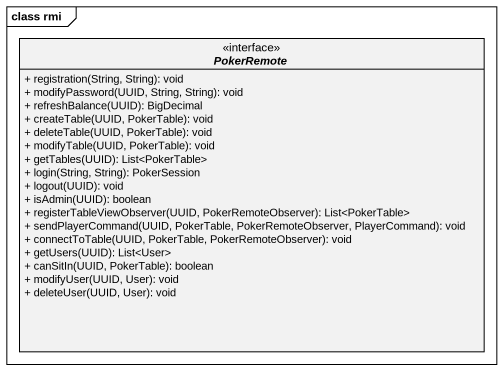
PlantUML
@startuml
mainframe class rmi
hide circle
hide empty members
skinparam classAttributeIconSize 0
interface PokerRemote <<interface>> {
  + registration(String, String): void
  + modifyPassword(UUID, String, String): void
  + refreshBalance(UUID): BigDecimal
  + createTable(UUID, PokerTable): void
  + deleteTable(UUID, PokerTable): void
  + modifyTable(UUID, PokerTable): void
  + getTables(UUID): List<PokerTable>
  + login(String, String): PokerSession
  + logout(UUID): void
  + isAdmin(UUID): boolean
  + registerTableViewObserver(UUID, PokerRemoteObserver): List<PokerTable>
  + sendPlayerCommand(UUID, PokerTable, PokerRemoteObserver, PlayerCommand): void
  + connectToTable(UUID, PokerTable, PokerRemoteObserver): void
  + getUsers(UUID): List<User>
  + canSitIn(UUID, PokerTable): boolean
  + modifyUser(UUID, User): void
  + deleteUser(UUID, User): void
}
@enduml
